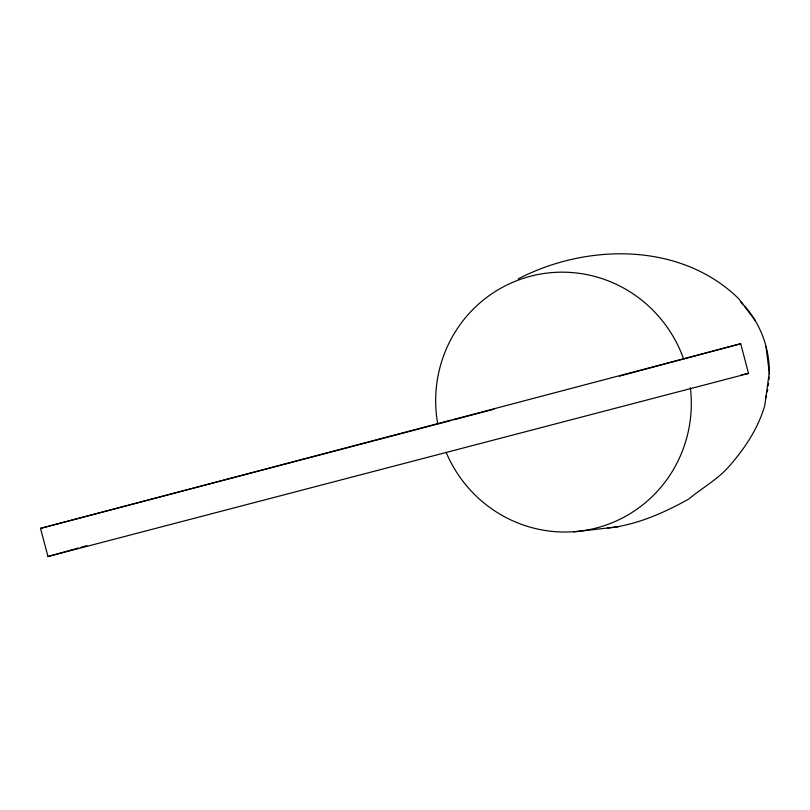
<?xml version="1.0" encoding="UTF-8"?>
<svg xmlns="http://www.w3.org/2000/svg" width="810" height="810" viewBox="0 0 810 810"><rect width="100%" height="100%" fill="white"/><g stroke="black" fill="none" stroke-linecap="round" stroke-linejoin="round"><path stroke-width="1.21" d="M744.694 306.139A98.972 97.878 74.2 0 1 769.318 372.205L764.751 405.648C757.492 430.009 744.147 449.327 727.481 468.2C716.121 480.3 701.369 488.541 688.672 499.092C663.704 513.003 636.417 525.103 607.723 528.009M518.289 278.853C585.691 243.901 677.656 241.937 735.915 296.045L738.598 298.566L755.426 320.75M47.982 556.531L748.531 373.44L740.704 343.724L40.5 528.373L47.982 556.531L78.388 548.005M80.818 547.327L86.903 545.626M619.417 376.154L740.704 343.724M40.5 528.373L451.018 420.522M453.458 419.884L493.776 409.283M741.12 374.868L748.531 373.44M573.834 531.897L619.113 526.672M765.966 346.579L769.5 374.24M690.383 387.787A130.116 127.626 73.9 0 1 596.838 527.867A130.116 127.626 73.9 0 1 446.128 452.334M437.663 423.64A130.116 127.626 73.9 0 1 530.398 276.261A130.116 127.626 73.9 0 1 683.701 359.184M740.502 301.624A98.972 97.878 74.2 0 1 743.043 304.297M769.176 377.136A98.972 97.878 74.2 0 1 769.014 379.617M768.649 383.332A98.972 97.878 74.2 0 1 768.336 385.803M767.738 389.499A98.972 97.878 74.2 0 1 767.272 391.929M766.452 395.553A98.972 97.878 74.2 0 1 765.845 397.923"/></g></svg>
